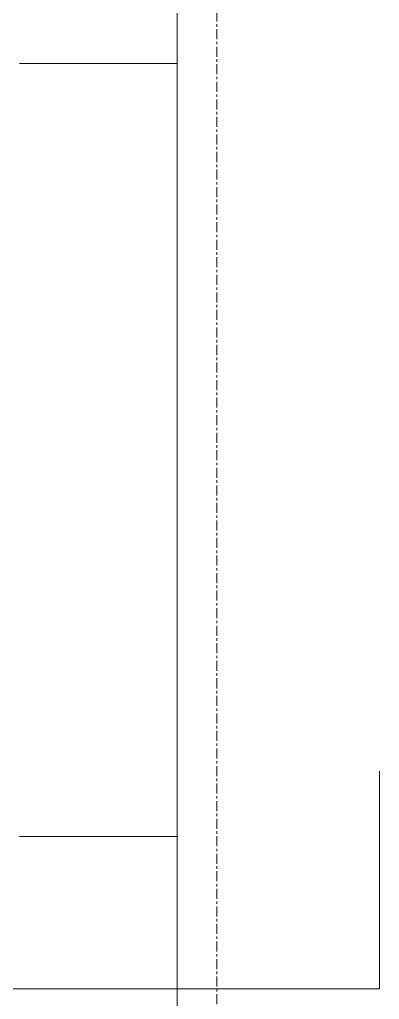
# Model space of a CAD drawing. Header units: millimetres. Extents: x 147592 to 201688, y -27981 to 8299.
# Drawn here: x 173750 to 174206, y -1336 to -94 of the extents above; entities that cross this region are included whole.
import ezdxf

# ---------------------------------------------------------------- set-up
doc = ezdxf.new("R2010")
doc.units = ezdxf.units.MM
doc.linetypes.add('轴网线', pattern=[22.24, 12.7, -3.18, 3.18, -3.18])
doc.layers.add('A-FLOR-____-OTLN', color=7, linetype='Continuous', lineweight=13, true_color=0x007f00)
for name, color, linetype, lineweight in [('A-WALL-____-MCUT', 7, 'Continuous', 13), ('A-WALL-____-OTLN', 7, 'Continuous', 13), ('G-____-____-TEXT', 7, 'Continuous', 5), ('S-COLS-____-MCUT', 7, 'Continuous', 5), ('S-GRID-____-OTLN', 7, 'Continuous', 5)]:
    doc.layers.add(name, color=color, linetype=linetype, lineweight=lineweight)

# ---------------------------------------------------------------- blocks, each defined once
blk = doc.blocks.new('YXQH_AR_B9-20_rvt-1-二层给排水_消防平面图')
at = {"layer": 'A-FLOR-____-OTLN', "color": 8, "lineweight": 5, "true_color": 0x7f7f7f}
blk.add_line((173950, -150), (173950, -1130), dxfattribs=at)
at = {"layer": 'A-WALL-____-MCUT', "color": 251, "lineweight": 5, "true_color": 0x515151}
blk.add_line((173950, -1450), (173950, 50), dxfattribs=at)
at = {"layer": 'A-WALL-____-OTLN', "color": 251, "lineweight": 5, "true_color": 0x515151}
blk.add_line((173950, -1130), (173950, -150), dxfattribs=at)
at = {"layer": 'S-GRID-____-OTLN', "color": 173, "linetype": '轴网线', "true_color": 0x5151ff}
blk.add_line((174000, 7499.5), (174000, -27181.2), dxfattribs=at)
blk = doc.blocks.new('YXQH_ST_B9-20_rvt-1-二层给排水_消防平面图')
at = {"layer": 'S-COLS-____-MCUT', "color": 251, "lineweight": 18, "true_color": 0x515151}
for p, q in [((173950, -150), (173950, 250)), ((173750, -150), (173950, -150)), ((173950, -1130), (173750, -1130)), ((173950, -1450), (173950, -1130))]:
    blk.add_line(p, q, dxfattribs=at)

msp = doc.modelspace()

# ---------------------------------------------------------------- linework, layer by layer
at = {"layer": 'G-____-____-TEXT'}
for p, q in [((174206.3, -1047.2), (174206.3, -1323)), ((174206.3, -1323), (173672.9, -1323))]:
    msp.add_line(p, q, dxfattribs=at)

# ---------------------------------------------------------------- block references
at = {"lineweight": 5}
for name in ['YXQH_AR_B9-20_rvt-1-二层给排水_消防平面图', 'YXQH_ST_B9-20_rvt-1-二层给排水_消防平面图']:
    msp.add_blockref(name, (0, 0), dxfattribs=at)

doc.saveas('drawing.dxf')
